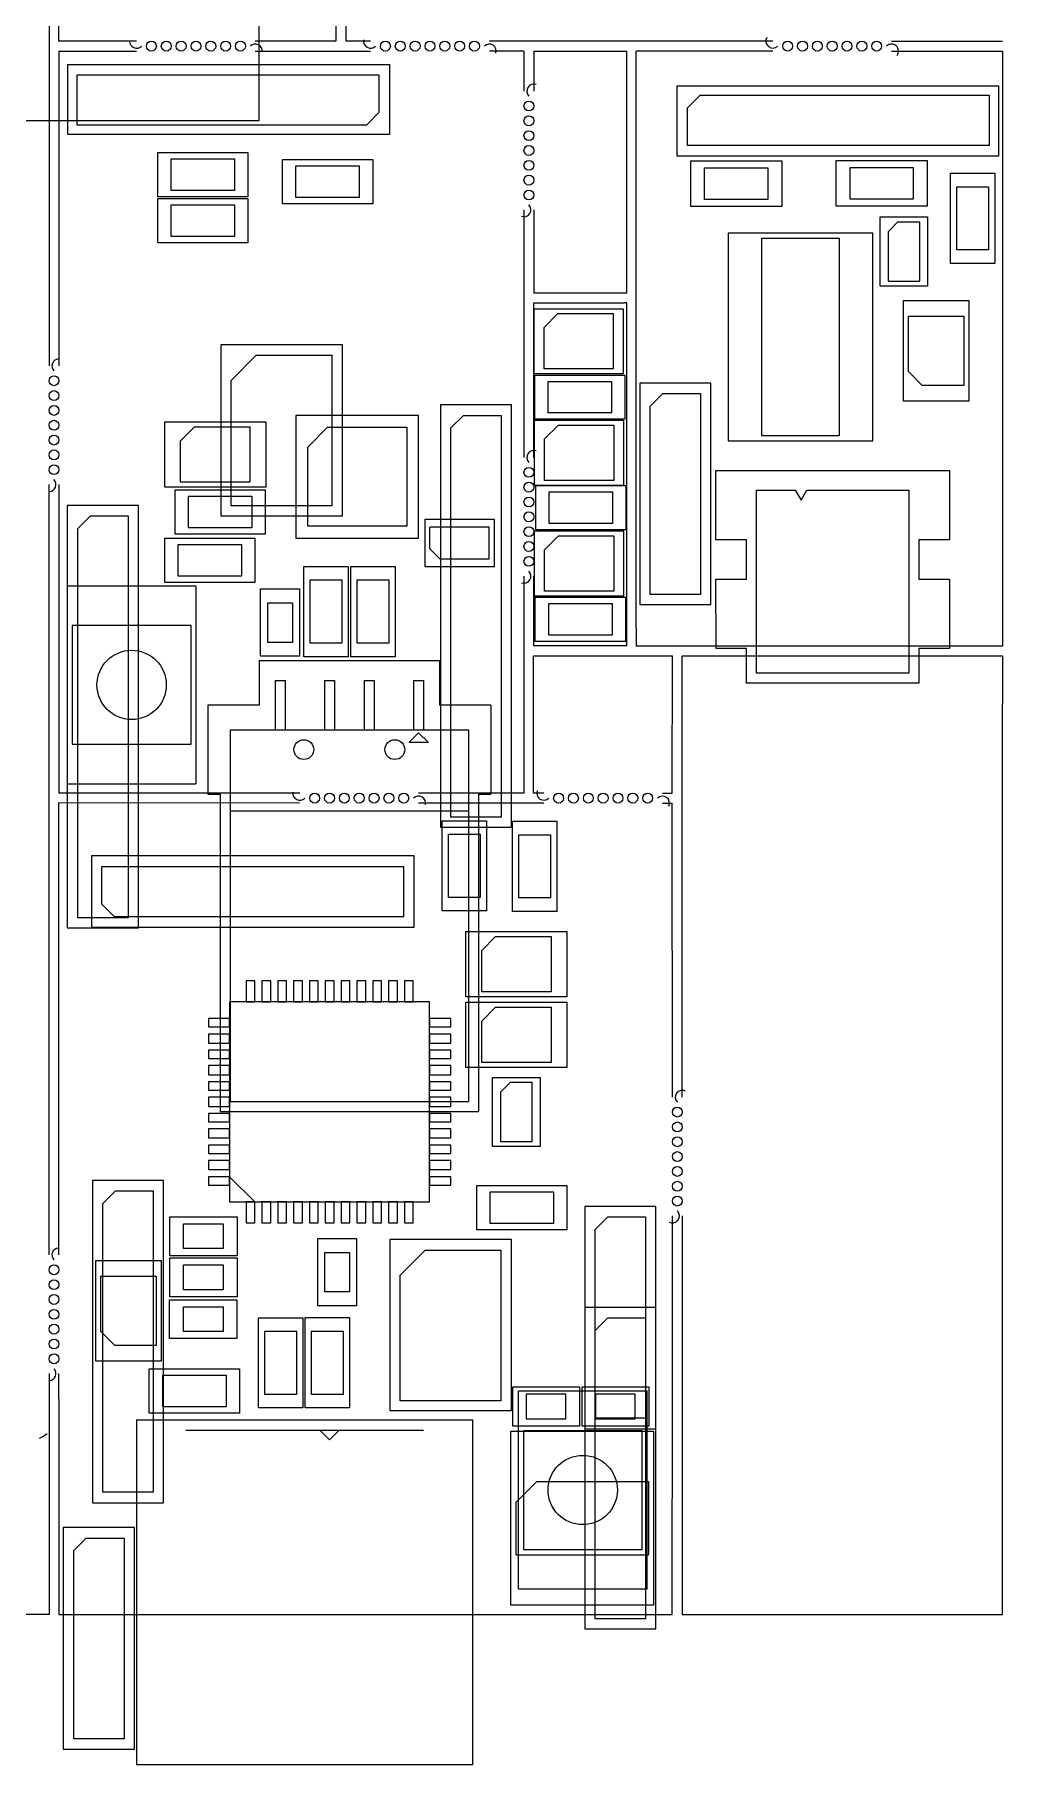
# Model space of a CAD drawing. Header units: metres. Extents: x -52 to 352, y -194 to -36.
# Drawn here: x 130.6 to 179.5, y -178.8 to -91.4 of the extents above; entities that cross this region are included whole.
import ezdxf

# ---------------------------------------------------------------- set-up
doc = ezdxf.new("R2010")
doc.units = ezdxf.units.M

msp = doc.modelspace()

# ---------------------------------------------------------------- linework, layer by layer
msp.add_line((140.49, -130.62375), (152.54, -130.62375))
at = {"layer": 'BCrtYd', "color": 8}
for p, q in [((158.1595, -159.76), (154.7595, -159.76)), ((154.7595, -159.76), (154.7595, -161.72)), ((158.1595, -161.72), (158.1595, -159.76)), ((158.2595, -159.76), (158.2595, -161.72)), ((161.6595, -159.76), (158.2595, -159.76)), ((161.6595, -161.72), (161.6595, -159.76)), ((154.7595, -161.72), (158.1595, -161.72)), ((158.2595, -161.72), (161.6595, -161.72)), ((154.6845, -170.79), (154.6845, -161.99)), ((154.6845, -161.99), (161.8845, -161.99)), ((161.8845, -161.99), (161.8845, -170.79)), ((161.8845, -170.79), (154.6845, -170.79))]:
    msp.add_line(p, q, dxfattribs=at)
at = {"layer": 'BFab', "color": 6}
for p, q in [((155.4595, -160.115), (155.4595, -161.365)), ((157.4595, -160.115), (155.4595, -160.115)), ((157.4595, -161.365), (157.4595, -160.115)), ((158.9595, -160.115), (158.9595, -161.365)), ((160.9595, -160.115), (158.9595, -160.115)), ((160.9595, -161.365), (160.9595, -160.115)), ((155.4595, -161.365), (157.4595, -161.365)), ((158.9595, -161.365), (160.9595, -161.365)), ((155.9845, -164.54), (154.9345, -165.59)), ((155.9845, -164.54), (161.6345, -164.54)), ((161.6345, -164.54), (161.6345, -168.24)), ((154.9345, -165.59), (154.9345, -168.24)), ((154.9345, -168.24), (161.6345, -168.24))]:
    msp.add_line(p, q, dxfattribs=at)
at = {"layer": 'Eco2', "color": 4}
for p, q in [((141.301, -139.215), (141.301, -140.2818)), ((141.7328, -139.215), (141.301, -139.215)), ((141.7328, -140.2818), (141.7328, -139.215)), ((142.5456, -139.215), (142.0884, -139.215)), ((142.0884, -139.215), (142.0884, -140.2818)), ((142.5456, -140.2818), (142.5456, -139.215)), ((142.9012, -139.215), (142.9012, -140.2818)), ((143.333, -139.215), (142.9012, -139.215)), ((143.333, -140.2818), (143.333, -139.215)), ((144.1458, -139.215), (143.6886, -139.215)), ((143.6886, -139.215), (143.6886, -140.2818)), ((144.1458, -140.2818), (144.1458, -139.215)), ((144.5014, -139.215), (144.5014, -140.2818)), ((144.9332, -139.215), (144.5014, -139.215)), ((144.9332, -140.2818), (144.9332, -139.215)), ((145.746, -139.215), (145.2888, -139.215)), ((145.2888, -139.215), (145.2888, -140.2818)), ((145.746, -140.2818), (145.746, -139.215)), ((146.1016, -139.215), (146.1016, -140.2818)), ((146.5334, -139.215), (146.1016, -139.215)), ((146.5334, -140.2818), (146.5334, -139.215)), ((146.889, -139.215), (146.889, -140.2818)), ((147.3462, -139.215), (146.889, -139.215)), ((147.3462, -140.2818), (147.3462, -139.215)), ((147.7018, -139.215), (147.7018, -140.2818)), ((148.1336, -139.215), (147.7018, -139.215)), ((148.1336, -140.2818), (148.1336, -139.215)), ((148.9464, -139.215), (148.4892, -139.215)), ((148.4892, -139.215), (148.4892, -140.2818)), ((148.9464, -140.2818), (148.9464, -139.215)), ((149.7338, -139.215), (149.302, -139.215)), ((149.302, -139.215), (149.302, -140.2818)), ((149.7338, -140.2818), (149.7338, -139.215)), ((150.572, -140.2818), (140.4628, -140.2818)), ((140.4628, -140.2818), (140.4628, -150.391)), ((141.301, -140.2818), (141.7328, -140.2818)), ((142.0884, -140.2818), (142.5456, -140.2818)), ((142.9012, -140.2818), (143.333, -140.2818)), ((143.6886, -140.2818), (144.1458, -140.2818)), ((144.5014, -140.2818), (144.9332, -140.2818)), ((145.2888, -140.2818), (145.746, -140.2818)), ((146.1016, -140.2818), (146.5334, -140.2818)), ((146.889, -140.2818), (147.3462, -140.2818)), ((147.7018, -140.2818), (148.1336, -140.2818)), ((148.4892, -140.2818), (148.9464, -140.2818)), ((149.302, -140.2818), (149.7338, -140.2818)), ((150.572, -150.391), (150.572, -140.2818)), ((140.4628, -141.12), (139.396, -141.12)), ((139.396, -141.12), (139.396, -141.5518)), ((139.396, -141.5518), (140.4628, -141.5518)), ((140.4628, -141.5518), (140.4628, -141.12)), ((150.572, -141.12), (150.572, -141.5518)), ((151.6388, -141.12), (150.572, -141.12)), ((150.572, -141.5518), (151.6388, -141.5518)), ((151.6388, -141.5518), (151.6388, -141.12)), ((140.4628, -141.9074), (139.396, -141.9074)), ((139.396, -141.9074), (139.396, -142.3646)), ((139.396, -142.3646), (140.4628, -142.3646)), ((140.4628, -142.3646), (140.4628, -141.9074)), ((151.6388, -141.9074), (150.572, -141.9074)), ((150.572, -141.9074), (150.572, -142.3646)), ((150.572, -142.3646), (151.6388, -142.3646)), ((151.6388, -142.3646), (151.6388, -141.9074)), ((139.396, -142.7202), (139.396, -143.152)), ((140.4628, -142.7202), (139.396, -142.7202)), ((139.396, -143.152), (140.4628, -143.152)), ((140.4628, -143.152), (140.4628, -142.7202)), ((150.572, -142.7202), (150.572, -143.152)), ((151.6388, -142.7202), (150.572, -142.7202)), ((150.572, -143.152), (151.6388, -143.152)), ((151.6388, -143.152), (151.6388, -142.7202)), ((140.4628, -143.5076), (139.396, -143.5076)), ((139.396, -143.5076), (139.396, -143.9648)), ((139.396, -143.9648), (140.4628, -143.9648)), ((140.4628, -144.3204), (139.396, -144.3204)), ((139.396, -144.3204), (139.396, -144.7522)), ((140.4628, -143.9648), (140.4628, -143.5076)), ((140.4628, -144.7522), (140.4628, -144.3204)), ((150.572, -143.5076), (150.572, -143.9648)), ((151.6388, -143.5076), (150.572, -143.5076)), ((150.572, -143.9648), (151.6388, -143.9648)), ((150.572, -144.3204), (150.572, -144.7522)), ((151.6388, -144.3204), (150.572, -144.3204)), ((151.6388, -143.9648), (151.6388, -143.5076)), ((151.6388, -144.7522), (151.6388, -144.3204)), ((139.396, -144.7522), (140.4628, -144.7522)), ((140.4628, -145.1078), (139.396, -145.1078)), ((139.396, -145.1078), (139.396, -145.565)), ((140.4628, -145.565), (140.4628, -145.1078)), ((150.572, -144.7522), (151.6388, -144.7522)), ((150.572, -145.1078), (150.572, -145.565)), ((151.6388, -145.1078), (150.572, -145.1078)), ((151.6388, -145.565), (151.6388, -145.1078)), ((139.396, -145.565), (140.4628, -145.565)), ((139.396, -145.9206), (139.396, -146.3524)), ((140.4628, -145.9206), (139.396, -145.9206)), ((140.4628, -146.3524), (140.4628, -145.9206)), ((150.572, -145.565), (151.6388, -145.565)), ((150.572, -145.9206), (150.572, -146.3524)), ((151.6388, -145.9206), (150.572, -145.9206)), ((151.6388, -146.3524), (151.6388, -145.9206)), ((139.396, -146.3524), (140.4628, -146.3524)), ((139.396, -146.708), (139.396, -147.1652)), ((140.4628, -146.708), (139.396, -146.708)), ((140.4628, -147.1652), (140.4628, -146.708)), ((150.572, -146.3524), (151.6388, -146.3524)), ((151.6388, -146.708), (150.572, -146.708)), ((150.572, -146.708), (150.572, -147.1652)), ((151.6388, -147.1652), (151.6388, -146.708)), ((139.396, -147.1652), (140.4628, -147.1652)), ((139.396, -147.5208), (139.396, -147.9526)), ((140.4628, -147.5208), (139.396, -147.5208)), ((140.4628, -147.9526), (140.4628, -147.5208)), ((150.572, -147.1652), (151.6388, -147.1652)), ((151.6388, -147.5208), (150.572, -147.5208)), ((150.572, -147.5208), (150.572, -147.9526)), ((151.6388, -147.9526), (151.6388, -147.5208)), ((139.396, -147.9526), (140.4628, -147.9526)), ((140.4628, -148.3082), (139.396, -148.3082)), ((139.396, -148.3082), (139.396, -148.7654)), ((140.4628, -148.7654), (140.4628, -148.3082)), ((150.572, -147.9526), (151.6388, -147.9526)), ((151.6388, -148.3082), (150.572, -148.3082)), ((150.572, -148.3082), (150.572, -148.7654)), ((151.6388, -148.7654), (151.6388, -148.3082)), ((139.396, -148.7654), (140.4628, -148.7654)), ((140.4628, -149.121), (139.396, -149.121)), ((139.396, -149.121), (139.396, -149.5528)), ((139.396, -149.5528), (140.4628, -149.5528)), ((141.7328, -150.391), (140.4628, -149.121)), ((140.4628, -149.5528), (140.4628, -149.121)), ((150.572, -148.7654), (151.6388, -148.7654)), ((150.572, -149.121), (150.572, -149.5528)), ((151.6388, -149.121), (150.572, -149.121)), ((150.572, -149.5528), (151.6388, -149.5528)), ((151.6388, -149.5528), (151.6388, -149.121)), ((140.4628, -150.391), (150.572, -150.391)), ((141.301, -150.391), (141.301, -151.4578)), ((141.7328, -150.391), (141.301, -150.391)), ((141.7328, -151.4578), (141.7328, -150.391)), ((142.5456, -150.391), (142.0884, -150.391)), ((142.0884, -150.391), (142.0884, -151.4578)), ((142.5456, -151.4578), (142.5456, -150.391)), ((143.333, -150.391), (142.9012, -150.391)), ((142.9012, -150.391), (142.9012, -151.4578)), ((143.333, -151.4578), (143.333, -150.391)), ((144.1458, -150.391), (143.6886, -150.391)), ((143.6886, -150.391), (143.6886, -151.4578)), ((144.1458, -151.4578), (144.1458, -150.391)), ((144.9332, -150.391), (144.5014, -150.391)), ((144.5014, -150.391), (144.5014, -151.4578)), ((144.9332, -151.4578), (144.9332, -150.391)), ((145.2888, -150.391), (145.2888, -151.4578)), ((145.746, -150.391), (145.2888, -150.391)), ((145.746, -151.4578), (145.746, -150.391)), ((146.1016, -150.391), (146.1016, -151.4578)), ((146.5334, -150.391), (146.1016, -150.391)), ((146.5334, -151.4578), (146.5334, -150.391)), ((146.889, -150.391), (146.889, -151.4578)), ((147.3462, -150.391), (146.889, -150.391)), ((147.3462, -151.4578), (147.3462, -150.391)), ((148.1336, -150.391), (147.7018, -150.391)), ((147.7018, -150.391), (147.7018, -151.4578)), ((148.1336, -151.4578), (148.1336, -150.391)), ((148.4892, -150.391), (148.4892, -151.4578)), ((148.9464, -150.391), (148.4892, -150.391)), ((148.9464, -151.4578), (148.9464, -150.391)), ((149.7338, -150.391), (149.302, -150.391)), ((149.302, -150.391), (149.302, -151.4578)), ((149.7338, -151.4578), (149.7338, -150.391)), ((141.301, -151.4578), (141.7328, -151.4578)), ((142.0884, -151.4578), (142.5456, -151.4578)), ((142.9012, -151.4578), (143.333, -151.4578)), ((143.6886, -151.4578), (144.1458, -151.4578)), ((144.5014, -151.4578), (144.9332, -151.4578)), ((145.2888, -151.4578), (145.746, -151.4578)), ((146.1016, -151.4578), (146.5334, -151.4578)), ((146.889, -151.4578), (147.3462, -151.4578)), ((147.7018, -151.4578), (148.1336, -151.4578)), ((148.4892, -151.4578), (148.9464, -151.4578)), ((149.302, -151.4578), (149.7338, -151.4578))]:
    msp.add_line(p, q, dxfattribs=at)
at = {"layer": 'Edge', "color": 2}
for p, q in [((146.34, -83.08), (146.34, -91.705)), ((131.34, -89.755), (131.34, -108.12375)), ((131.84, -91.705), (131.84, -89.78)), ((145.84, -89.755), (145.84, -91.705)), ((135.76505, -91.705), (131.84, -91.705)), ((145.84, -91.705), (141.76505, -91.705)), ((147.59005, -91.705), (146.34, -91.705)), ((167.915, -91.705), (153.59005, -91.705)), ((173.915, -91.705), (179.515, -91.705)), ((131.84, -92.205), (131.84, -108.12375)), ((131.84, -92.205), (135.76505, -92.205)), ((141.76505, -92.205), (147.59005, -92.205)), ((155.34, -92.205), (153.59005, -92.205)), ((155.34, -92.205), (155.34, -94.23)), ((155.84, -92.205), (155.84, -94.23)), ((155.84, -92.205), (160.54, -92.205)), ((160.54, -104.43), (160.54, -92.205)), ((167.915, -92.205), (161.015, -92.21375)), ((161.015, -121.38875), (161.015, -92.21375)), ((173.915, -92.205), (179.515, -92.205)), ((179.515, -92.205), (179.515, -121.38875)), ((155.34, -100.23), (155.34, -112.755)), ((155.84, -100.23), (155.84, -104.43)), ((155.84, -104.43), (160.54, -104.43)), ((155.84, -112.755), (155.84, -104.93)), ((155.84, -104.93), (160.415, -104.93)), ((160.54, -104.93), (160.415, -104.93)), ((160.54, -122.28), (160.54, -104.93)), ((131.3395, -153.081), (131.34, -114.12375)), ((131.84, -114.12375), (131.84, -129.73)), ((155.34, -118.755), (155.34, -129.73)), ((155.84, -122.28), (155.84, -118.755)), ((161.015, -121.38875), (161.015, -122.28875)), ((179.515, -121.38875), (179.515, -122.28875)), ((158.065, -122.28), (155.84, -122.28)), ((160.54, -122.28), (158.065, -122.28)), ((179.515, -122.28875), (161.015, -122.28875)), ((155.815, -129.73), (155.815, -122.78)), ((155.815, -122.78), (162.84, -122.78)), ((162.8345, -129.73), (162.84, -122.78)), ((163.34, -122.78), (179.515, -122.78)), ((163.34, -145.10495), (163.34, -122.78)), ((179.515, -122.78), (179.515, -125.205)), ((179.515, -171.255), (179.515, -125.205)), ((144.015, -130.23), (131.8345, -130.221)), ((131.8395, -153.081), (131.8345, -130.221)), ((144.015, -129.73), (131.84, -129.73)), ((155.34, -129.73), (150.015, -129.73)), ((156.3401, -130.23), (150.015, -130.23)), ((156.3401, -129.73), (155.815, -129.73)), ((162.3401, -129.73), (162.8345, -129.73)), ((162.3401, -130.23), (162.8345, -130.23)), ((162.84, -145.10495), (162.8345, -130.23)), ((162.84, -159.539), (162.84, -151.10495)), ((163.34, -151.10495), (163.34, -159.539)), ((131.3395, -159.081), (131.34, -171.255)), ((131.8345, -160.371), (131.8395, -159.081)), ((162.8345, -171.255), (162.84, -159.539)), ((163.34, -159.539), (163.34, -171.255)), ((131.8345, -160.371), (131.8345, -166.371)), ((131.8345, -166.371), (131.8345, -171.255)), ((131.34, -171.255), (95.84, -171.255)), ((131.8345, -171.255), (162.8345, -171.255)), ((163.34, -171.255), (179.515, -171.255))]:
    msp.add_line(p, q, dxfattribs=at)
for centre in [(136.51505, -91.955), (137.26505, -91.955), (138.01505, -91.955), (138.76505, -91.955), (139.51505, -91.955), (140.26505, -91.955), (141.01505, -91.955), (148.34005, -91.955), (149.09005, -91.955), (149.84005, -91.955), (150.59005, -91.955), (151.34005, -91.955), (152.09005, -91.955), (152.84005, -91.955), (168.665, -91.955), (169.415, -91.955), (170.165, -91.955), (170.915, -91.955), (171.665, -91.955), (172.415, -91.955), (173.165, -91.955), (155.59, -94.98), (155.59, -95.73), (155.59, -96.48), (155.59, -97.23), (155.59, -97.98), (155.59, -98.73), (155.59, -99.48), (131.59, -108.87375), (131.59, -109.62375), (131.59, -110.37375), (131.59, -111.12375), (131.59, -111.87375), (131.59, -112.62375), (131.59, -113.37375), (155.59, -113.505), (155.59, -114.255), (155.59, -115.005), (155.59, -115.755), (155.59, -116.505), (155.59, -117.255), (155.59, -118.005), (144.765, -129.98), (145.515, -129.98), (146.265, -129.98), (147.015, -129.98), (147.765, -129.98), (148.515, -129.98), (149.265, -129.98), (157.0901, -129.98), (157.8401, -129.98), (158.5901, -129.98), (159.3401, -129.98), (160.0901, -129.98), (160.8401, -129.98), (161.5901, -129.98), (163.09, -145.85495), (163.09, -146.60495), (163.09, -147.35495), (163.09, -148.10495), (163.09, -148.85495), (163.09, -149.60495), (163.09, -150.35495), (131.5895, -153.831), (131.5895, -154.581), (131.5895, -155.331), (131.5895, -156.081), (131.5895, -156.831), (131.5895, -157.581), (131.5895, -158.331)]:
    msp.add_circle(centre, 0.25, dxfattribs=at)
for centre, radius, start, end in [((135.76505, -91.705), 0.353518, -180.77078, -45.00573), ((147.59005, -91.705), 0.353518, -192.59578, -45.00573), ((167.915, -91.705), 0.353412, -212.926464, -45.011464), ((141.76505, -92.205), 0.353589, -6.759321, 135.005729), ((153.59005, -92.205), 0.353589, -18.584321, 135.005729), ((173.915, -92.205), 0.353483, -38.915, 135), ((155.84, -94.23), 0.353589, -290.334271, -134.994271), ((155.34, -100.23), 0.353518, -110.84573, 44.99427), ((131.84, -108.12375), 0.353589, -266.334271, -134.994271), ((155.84, -112.755), 0.353589, -290.334271, -134.994271), ((131.34, -114.12375), 0.353518, -86.84573, 44.99427), ((155.34, -118.755), 0.353518, -110.84573, 44.99427), ((144.015, -129.73), 0.353483, -189.026461, -45.011461), ((150.015, -130.23), 0.353553, -15.015, 135), ((156.3401, -129.73), 0.353483, -201.351561, -45.011461), ((162.3401, -130.23), 0.353553, -27.3401, 135), ((163.34, -145.10495), 0.353589, -297.834271, -134.994271), ((162.84, -151.10495), 0.353518, -118.34573, 44.99427), ((131.8395, -153.081), 0.353589, -266.333771, -134.994271), ((131.3395, -159.081), 0.353518, -86.84523, 44.99427)]:
    msp.add_arc(centre, radius, start, end, dxfattribs=at)
at = {"layer": 'FCrtYd', "color": 7}
for p, q in [((141.960872, -95.7175), (141.960872, -83.3675)), ((132.29, -96.43), (132.29, -92.88)), ((132.29, -92.88), (148.54, -92.88)), ((148.54, -92.88), (148.54, -96.43)), ((163.075, -97.51125), (163.075, -93.96125)), ((163.075, -93.96125), (179.325, -93.96125)), ((179.325, -93.96125), (179.325, -97.51125)), ((120.610872, -95.7175), (141.960872, -95.7175)), ((148.54, -96.43), (132.29, -96.43)), ((136.835, -97.335), (141.395, -97.335)), ((136.835, -99.575), (136.835, -97.335)), ((141.395, -97.335), (141.395, -99.575)), ((143.135, -99.925), (143.135, -97.685)), ((143.135, -97.685), (147.695, -97.685)), ((147.695, -97.685), (147.695, -99.925)), ((179.325, -97.51125), (163.075, -97.51125)), ((163.765, -100.06125), (163.765, -97.76125)), ((163.765, -97.76125), (168.365, -97.76125)), ((168.365, -97.76125), (168.365, -100.06125)), ((171.115, -97.73875), (175.715, -97.73875)), ((171.115, -100.03875), (171.115, -97.73875)), ((175.715, -97.73875), (175.715, -100.03875)), ((176.895, -98.38125), (179.135, -98.38125)), ((176.895, -102.94125), (176.895, -98.38125)), ((179.135, -98.38125), (179.135, -102.94125)), ((141.395, -99.575), (136.835, -99.575)), ((136.835, -101.9), (136.835, -99.66)), ((136.835, -99.66), (141.395, -99.66)), ((141.395, -99.66), (141.395, -101.9)), ((147.695, -99.925), (143.135, -99.925)), ((168.365, -100.06125), (163.765, -100.06125)), ((175.715, -100.03875), (171.115, -100.03875)), ((173.3375, -104.08875), (173.3375, -100.58875)), ((173.3375, -100.58875), (175.7375, -100.58875)), ((175.7375, -100.58875), (175.7375, -104.08875)), ((165.6575, -101.41375), (165.6575, -111.91375)), ((172.9675, -101.41375), (165.6575, -101.41375)), ((172.9675, -111.91375), (172.9675, -101.41375)), ((141.395, -101.9), (136.835, -101.9)), ((179.135, -102.94125), (176.895, -102.94125)), ((175.7375, -104.08875), (173.3375, -104.08875)), ((174.515, -109.91125), (174.515, -104.81125)), ((174.515, -104.81125), (177.815, -104.81125)), ((177.815, -104.81125), (177.815, -109.91125)), ((155.8525, -108.53), (155.8525, -105.23)), ((155.8525, -105.23), (160.3525, -105.23)), ((160.3525, -105.23), (160.3525, -108.53)), ((146.165, -107.055), (140.015, -107.055)), ((140.015, -107.055), (140.015, -115.705)), ((146.165, -115.705), (146.165, -107.055)), ((160.3525, -108.53), (155.8525, -108.53)), ((155.885, -108.585), (160.445, -108.585)), ((155.885, -110.825), (155.885, -108.585)), ((160.445, -108.585), (160.445, -110.825)), ((161.19, -108.98875), (161.19, -120.18875)), ((164.79, -108.98875), (161.19, -108.98875)), ((164.79, -120.18875), (164.79, -108.98875)), ((154.715, -110.095), (151.115, -110.095)), ((151.115, -110.095), (151.115, -131.445)), ((154.715, -131.445), (154.715, -110.095)), ((177.815, -109.91125), (174.515, -109.91125)), ((137.19, -114.255), (137.19, -110.955)), ((137.19, -110.955), (142.29, -110.955)), ((142.29, -110.955), (142.29, -114.255)), ((150.015, -110.63), (143.815, -110.63)), ((143.815, -110.63), (143.815, -116.83)), ((150.015, -116.83), (150.015, -110.63)), ((155.8775, -114.1675), (155.8775, -110.8675)), ((155.8775, -110.8675), (160.3775, -110.8675)), ((160.445, -110.825), (155.885, -110.825)), ((160.3775, -110.8675), (160.3775, -114.1675)), ((165.6575, -111.91375), (172.9675, -111.91375)), ((165.04, -113.41125), (176.84, -113.41125)), ((165.04, -116.91125), (165.04, -113.41125)), ((176.84, -113.41125), (176.84, -116.91125)), ((142.29, -114.255), (137.19, -114.255)), ((137.71, -116.625), (137.71, -114.385)), ((137.71, -114.385), (142.27, -114.385)), ((142.27, -114.385), (142.27, -116.625)), ((160.3775, -114.1675), (155.8775, -114.1675)), ((155.935, -114.1725), (160.495, -114.1725)), ((155.935, -116.4125), (155.935, -114.1725)), ((160.495, -114.1725), (160.495, -116.4125)), ((132.265, -115.18), (132.265, -136.53)), ((135.865, -115.18), (132.265, -115.18)), ((135.865, -136.53), (135.865, -115.18)), ((140.015, -115.705), (146.165, -115.705)), ((150.34, -115.88), (153.84, -115.88)), ((150.34, -118.28), (150.34, -115.88)), ((153.84, -115.88), (153.84, -118.28)), ((137.185, -116.835), (141.745, -116.835)), ((137.185, -119.075), (137.185, -116.835)), ((142.27, -116.625), (137.71, -116.625)), ((141.745, -116.835), (141.745, -119.075)), ((143.815, -116.83), (150.015, -116.83)), ((155.8775, -119.7675), (155.8775, -116.4675)), ((155.8775, -116.4675), (160.3775, -116.4675)), ((160.495, -116.4125), (155.935, -116.4125)), ((160.3775, -116.4675), (160.3775, -119.7675)), ((166.59, -116.91125), (165.04, -116.91125)), ((166.59, -118.91125), (166.59, -116.91125)), ((175.29, -116.91125), (175.29, -118.91125)), ((176.84, -116.91125), (175.29, -116.91125)), ((144.22, -122.82875), (144.22, -118.26875)), ((144.22, -118.26875), (146.46, -118.26875)), ((146.46, -118.26875), (146.46, -122.82875)), ((146.595, -122.82875), (146.595, -118.26875)), ((146.595, -118.26875), (148.835, -118.26875)), ((148.835, -118.26875), (148.835, -122.82875)), ((153.84, -118.28), (150.34, -118.28)), ((165.04, -118.91125), (166.59, -118.91125)), ((165.05, -122.41125), (165.04, -118.91125)), ((175.29, -118.91125), (176.84, -118.91125)), ((176.84, -118.91125), (176.84, -122.41125)), ((132.265, -119.255), (132.265, -129.255)), ((138.765, -119.255), (132.265, -119.255)), ((141.745, -119.075), (137.185, -119.075)), ((138.765, -119.255), (138.765, -129.255)), ((142.035, -122.805), (142.035, -119.405)), ((142.035, -119.405), (143.995, -119.405)), ((143.995, -119.405), (143.995, -122.805)), ((160.3775, -119.7675), (155.8775, -119.7675)), ((155.91, -119.8225), (160.47, -119.8225)), ((155.91, -122.0625), (155.91, -119.8225)), ((160.47, -119.8225), (160.47, -122.0625)), ((161.19, -120.18875), (164.79, -120.18875)), ((160.47, -122.0625), (155.91, -122.0625)), ((166.59, -122.41125), (165.05, -122.41125)), ((166.59, -124.16125), (166.59, -122.41125)), ((176.84, -122.41125), (175.29, -122.41125)), ((175.29, -122.41125), (175.29, -124.16125)), ((141.965, -123.02375), (141.965, -125.27375)), ((141.965, -123.02375), (151.065, -123.02375)), ((143.995, -122.805), (142.035, -122.805)), ((146.46, -122.82875), (144.22, -122.82875)), ((148.835, -122.82875), (146.595, -122.82875)), ((151.065, -123.02375), (151.065, -125.27375)), ((175.29, -124.16125), (166.59, -124.16125)), ((139.365, -125.27375), (139.365, -129.77375)), ((141.965, -125.27375), (139.365, -125.27375)), ((153.665, -125.27375), (151.065, -125.27375)), ((153.665, -125.27375), (153.665, -129.77375)), ((132.265, -129.255), (138.765, -129.255)), ((139.365, -129.77375), (139.995, -129.77375)), ((139.995, -129.77375), (139.995, -145.82375)), ((153.035, -129.77375), (153.035, -145.82375)), ((153.035, -129.77375), (153.665, -129.77375)), ((151.2145, -131.1225), (153.4545, -131.1225)), ((151.2145, -135.6825), (151.2145, -131.1225)), ((153.4545, -131.1225), (153.4545, -135.6825)), ((154.7645, -135.7075), (154.7645, -131.1475)), ((154.7645, -131.1475), (157.0045, -131.1475)), ((157.0045, -131.1475), (157.0045, -135.7075)), ((151.115, -131.445), (154.715, -131.445)), ((149.7845, -132.905), (133.4845, -132.905)), ((133.4845, -132.905), (133.4845, -136.505)), ((149.7845, -136.505), (149.7845, -132.905)), ((153.4545, -135.6825), (151.2145, -135.6825)), ((157.0045, -135.7075), (154.7645, -135.7075)), ((132.265, -136.53), (135.865, -136.53)), ((133.4845, -136.505), (149.7845, -136.505)), ((152.4095, -140.03), (152.4095, -136.73)), ((152.4095, -136.73), (157.5095, -136.73)), ((157.5095, -136.73), (157.5095, -140.03)), ((157.5095, -140.03), (152.4095, -140.03)), ((152.4095, -140.305), (157.5095, -140.305)), ((152.4095, -143.605), (152.4095, -140.305)), ((157.5095, -140.305), (157.5095, -143.605)), ((157.5095, -143.605), (152.4095, -143.605)), ((153.755, -147.599), (153.755, -144.099)), ((153.755, -144.099), (156.155, -144.099)), ((156.155, -144.099), (156.155, -147.599)), ((139.995, -145.82375), (153.035, -145.82375)), ((156.155, -147.599), (153.755, -147.599)), ((137.13, -149.3114), (133.53, -149.3114)), ((133.53, -149.3114), (133.53, -165.6114)), ((137.13, -165.6114), (137.13, -149.3114)), ((152.9545, -149.57), (157.5145, -149.57)), ((152.9545, -151.81), (152.9545, -149.57)), ((157.5145, -149.57), (157.5145, -151.81)), ((137.4424, -153.1164), (137.4424, -151.1564)), ((137.4424, -151.1564), (140.8424, -151.1564)), ((140.8424, -151.1564), (140.8424, -153.1164)), ((162.0095, -150.63), (158.4095, -150.63)), ((158.4095, -150.63), (158.4095, -171.98)), ((162.0095, -171.98), (162.0095, -150.63)), ((157.5145, -151.81), (152.9545, -151.81)), ((144.925, -152.249), (146.885, -152.249)), ((144.925, -155.649), (144.925, -152.249)), ((146.885, -152.249), (146.885, -155.649)), ((148.555, -152.299), (148.555, -160.949)), ((154.705, -152.299), (148.555, -152.299)), ((154.705, -160.949), (154.705, -152.299)), ((133.7095, -158.455), (133.7095, -153.355)), ((133.7095, -153.355), (137.0095, -153.355)), ((137.0095, -153.355), (137.0095, -158.455)), ((140.8424, -153.1164), (137.4424, -153.1164)), ((137.4424, -153.2314), (140.8424, -153.2314)), ((137.4424, -155.1914), (137.4424, -153.2314)), ((140.8424, -153.2314), (140.8424, -155.1914)), ((137.4345, -155.35), (140.8345, -155.35)), ((137.4345, -157.31), (137.4345, -155.35)), ((140.8424, -155.1914), (137.4424, -155.1914)), ((140.8345, -155.35), (140.8345, -157.31)), ((146.885, -155.649), (144.925, -155.649)), ((141.9205, -160.818), (141.9205, -156.258)), ((141.9205, -156.258), (144.1605, -156.258)), ((144.1605, -156.258), (144.1605, -160.818)), ((144.2895, -160.81), (144.2895, -156.25)), ((144.2895, -156.25), (146.5295, -156.25)), ((146.5295, -156.25), (146.5295, -160.81)), ((162.0095, -155.73), (158.4095, -155.73)), ((158.4095, -155.73), (158.4095, -161.88)), ((162.0095, -161.88), (162.0095, -155.73)), ((140.8345, -157.31), (137.4345, -157.31)), ((137.0095, -158.455), (133.7095, -158.455)), ((136.4045, -158.835), (140.9645, -158.835)), ((136.4045, -161.075), (136.4045, -158.835)), ((140.9645, -158.835), (140.9645, -161.075)), ((155.0595, -169.965), (155.0595, -159.965)), ((161.5595, -159.965), (155.0595, -159.965)), ((161.5595, -169.965), (161.5595, -159.965)), ((144.1605, -160.818), (141.9205, -160.818)), ((146.5295, -160.81), (144.2895, -160.81)), ((152.7595, -161.44), (135.7595, -161.44)), ((135.7595, -161.44), (135.7595, -178.84)), ((140.9645, -161.075), (136.4045, -161.075)), ((148.555, -160.949), (154.705, -160.949)), ((152.7595, -178.84), (152.7595, -161.44)), ((158.4095, -161.88), (162.0095, -161.88)), ((133.53, -165.6114), (137.13, -165.6114)), ((135.6595, -166.865), (132.0595, -166.865)), ((132.0595, -166.865), (132.0595, -178.065)), ((135.6595, -178.065), (135.6595, -166.865)), ((155.0595, -169.965), (161.5595, -169.965)), ((158.4095, -171.98), (162.0095, -171.98)), ((132.0595, -178.065), (135.6595, -178.065)), ((135.7595, -178.84), (152.7595, -178.84))]:
    msp.add_line(p, q, dxfattribs=at)
msp.add_arc((129.715, -160.155), 2.477483, -62.464328, -51.914328, dxfattribs=at)
at = {"layer": 'FFab', "color": 5}
for p, q in [((132.77, -93.41), (148.01, -93.41)), ((132.77, -95.95), (132.77, -93.41)), ((148.01, -93.41), (148.01, -95.315)), ((163.605, -95.07625), (164.24, -94.44125)), ((164.24, -94.44125), (178.845, -94.44125)), ((178.845, -94.44125), (178.845, -96.98125)), ((148.01, -95.315), (147.375, -95.95)), ((163.605, -96.98125), (163.605, -95.07625)), ((147.375, -95.95), (132.77, -95.95)), ((178.845, -96.98125), (163.605, -96.98125)), ((137.515, -97.655), (140.715, -97.655)), ((137.515, -99.255), (137.515, -97.655)), ((140.715, -97.655), (140.715, -99.255)), ((143.815, -99.605), (143.815, -98.005)), ((143.815, -98.005), (147.015, -98.005)), ((147.015, -98.005), (147.015, -99.605)), ((164.465, -98.11125), (167.665, -98.11125)), ((164.465, -99.71125), (164.465, -98.11125)), ((167.665, -98.11125), (167.665, -99.71125)), ((171.815, -98.08875), (175.015, -98.08875)), ((171.815, -99.68875), (171.815, -98.08875)), ((175.015, -98.08875), (175.015, -99.68875)), ((140.715, -99.255), (137.515, -99.255)), ((147.015, -99.605), (143.815, -99.605)), ((167.665, -99.71125), (164.465, -99.71125)), ((175.015, -99.68875), (171.815, -99.68875)), ((177.215, -99.06125), (178.815, -99.06125)), ((177.215, -102.26125), (177.215, -99.06125)), ((178.815, -99.06125), (178.815, -102.26125)), ((137.515, -101.58), (137.515, -99.98)), ((137.515, -99.98), (140.715, -99.98)), ((140.715, -99.98), (140.715, -101.58)), ((173.7375, -101.33875), (174.2375, -100.83875)), ((173.7375, -101.33875), (173.7375, -103.83875)), ((174.2375, -100.83875), (175.3375, -100.83875)), ((175.3375, -103.83875), (175.3375, -100.83875)), ((140.715, -101.58), (137.515, -101.58)), ((167.3625, -101.66375), (171.2625, -101.66375)), ((167.3625, -111.66375), (167.3625, -101.66375)), ((171.2625, -101.66375), (171.2625, -111.66375)), ((178.815, -102.26125), (177.215, -102.26125)), ((173.7375, -103.83875), (175.3375, -103.83875)), ((157.0525, -105.48), (156.3525, -106.18)), ((157.0525, -105.48), (159.8525, -105.48)), ((159.8525, -105.48), (159.8525, -108.28)), ((174.765, -108.41125), (174.765, -105.61125)), ((174.765, -105.61125), (177.565, -105.61125)), ((177.565, -105.61125), (177.565, -109.11125)), ((156.3525, -108.28), (156.3525, -106.18)), ((140.545, -108.855), (141.815, -107.585)), ((141.815, -107.585), (145.625, -107.585)), ((145.625, -107.585), (145.625, -115.205)), ((159.8525, -108.28), (156.3525, -108.28)), ((174.765, -108.41125), (175.465, -109.11125)), ((140.545, -115.205), (140.545, -108.855)), ((156.565, -110.505), (156.565, -108.905)), ((156.565, -108.905), (159.765, -108.905)), ((159.765, -108.905), (159.765, -110.505)), ((177.565, -109.11125), (175.465, -109.11125)), ((161.72, -110.15375), (162.355, -109.51875)), ((161.72, -119.67875), (161.72, -110.15375)), ((162.355, -109.51875), (164.26, -109.51875)), ((164.26, -109.51875), (164.26, -119.67875)), ((151.645, -111.26), (152.28, -110.625)), ((152.28, -110.625), (154.185, -110.625)), ((154.185, -110.625), (154.185, -130.945)), ((159.765, -110.505), (156.565, -110.505)), ((138.69, -111.205), (137.99, -111.905)), ((137.99, -114.005), (137.99, -111.905)), ((138.69, -111.205), (141.49, -111.205)), ((141.49, -111.205), (141.49, -114.005)), ((144.415, -112.23), (145.415, -111.23)), ((145.415, -111.23), (149.415, -111.23)), ((149.415, -111.23), (149.415, -116.23)), ((151.645, -130.945), (151.645, -111.26)), ((157.0775, -111.1175), (156.3775, -111.8175)), ((156.3775, -113.9175), (156.3775, -111.8175)), ((157.0775, -111.1175), (159.8775, -111.1175)), ((159.8775, -111.1175), (159.8775, -113.9175)), ((171.2625, -111.66375), (167.3625, -111.66375)), ((144.415, -116.23), (144.415, -112.23)), ((141.49, -114.005), (137.99, -114.005)), ((159.8775, -113.9175), (156.3775, -113.9175)), ((156.615, -114.4925), (159.815, -114.4925)), ((156.615, -116.0925), (156.615, -114.4925)), ((159.815, -114.4925), (159.815, -116.0925)), ((167.09, -114.41125), (169.04, -114.41125)), ((167.09, -123.66125), (167.09, -114.41125)), ((169.04, -114.41125), (169.34, -114.91125)), ((169.34, -114.91125), (169.64, -114.41125)), ((169.64, -114.41125), (174.79, -114.41125)), ((174.79, -114.41125), (174.79, -123.66125)), ((138.39, -116.305), (138.39, -114.705)), ((138.39, -114.705), (141.59, -114.705)), ((145.625, -115.205), (140.545, -115.205)), ((141.59, -114.705), (141.59, -116.305)), ((132.795, -116.345), (133.43, -115.71)), ((133.43, -115.71), (135.335, -115.71)), ((135.335, -115.71), (135.335, -136.03)), ((141.59, -116.305), (138.39, -116.305)), ((149.415, -116.23), (144.415, -116.23)), ((150.59, -117.38), (150.59, -116.28)), ((153.59, -116.28), (150.59, -116.28)), ((153.59, -117.88), (153.59, -116.28)), ((159.815, -116.0925), (156.615, -116.0925)), ((132.795, -136.03), (132.795, -116.345)), ((137.865, -117.155), (141.065, -117.155)), ((137.865, -118.755), (137.865, -117.155)), ((141.065, -117.155), (141.065, -118.755)), ((157.0775, -116.7175), (156.3775, -117.4175)), ((157.0775, -116.7175), (159.8775, -116.7175)), ((159.8775, -116.7175), (159.8775, -119.5175)), ((151.09, -117.88), (150.59, -117.38)), ((151.09, -117.88), (153.59, -117.88)), ((156.3775, -119.5175), (156.3775, -117.4175)), ((141.065, -118.755), (137.865, -118.755)), ((144.54, -118.94875), (146.14, -118.94875)), ((144.54, -122.14875), (144.54, -118.94875)), ((146.14, -118.94875), (146.14, -122.14875)), ((146.915, -118.94875), (148.515, -118.94875)), ((146.915, -122.14875), (146.915, -118.94875)), ((148.515, -118.94875), (148.515, -122.14875)), ((159.8775, -119.5175), (156.3775, -119.5175)), ((164.26, -119.67875), (161.72, -119.67875)), ((142.39, -120.105), (143.64, -120.105)), ((142.39, -122.105), (142.39, -120.105)), ((143.64, -120.105), (143.64, -122.105)), ((156.59, -121.7425), (156.59, -120.1425)), ((156.59, -120.1425), (159.79, -120.1425)), ((159.79, -120.1425), (159.79, -121.7425)), ((132.515, -121.255), (132.515, -127.255)), ((138.515, -121.255), (132.515, -121.255)), ((138.515, -127.255), (138.515, -121.255)), ((143.64, -122.105), (142.39, -122.105)), ((146.14, -122.14875), (144.54, -122.14875)), ((148.515, -122.14875), (146.915, -122.14875)), ((159.79, -121.7425), (156.59, -121.7425)), ((142.765, -124.02375), (143.265, -124.02375)), ((142.765, -124.02375), (142.765, -126.52375)), ((143.265, -124.02375), (143.265, -126.52375)), ((145.265, -124.02375), (145.765, -124.02375)), ((145.265, -124.02375), (145.265, -126.52375)), ((145.765, -124.02375), (145.765, -126.52375)), ((147.265, -124.02375), (147.765, -124.02375)), ((147.265, -124.02375), (147.265, -126.52375)), ((147.765, -124.02375), (147.765, -126.52375)), ((149.765, -124.02375), (149.765, -126.52375)), ((149.765, -124.02375), (150.265, -124.02375)), ((150.265, -124.02375), (150.265, -126.52375)), ((174.79, -123.66125), (167.09, -123.66125)), ((140.49, -126.52375), (152.54, -126.52375)), ((140.49, -126.52375), (140.49, -145.32375)), ((150.015, -126.67375), (149.515, -127.17375)), ((150.015, -126.67375), (150.515, -127.17375)), ((152.54, -126.52375), (152.54, -145.32375)), ((132.515, -127.255), (138.515, -127.255)), ((150.515, -127.17375), (149.565, -127.17375)), ((154.185, -130.945), (151.645, -130.945)), ((151.5345, -131.8025), (153.1345, -131.8025)), ((151.5345, -135.0025), (151.5345, -131.8025)), ((153.1345, -131.8025), (153.1345, -135.0025)), ((155.0845, -131.8275), (156.6845, -131.8275)), ((155.0845, -135.0275), (155.0845, -131.8275)), ((156.6845, -131.8275), (156.6845, -135.0275)), ((134.0145, -135.34), (134.0145, -133.435)), ((134.0145, -133.435), (149.2545, -133.435)), ((149.2545, -133.435), (149.2545, -135.975)), ((134.6495, -135.975), (134.0145, -135.34)), ((153.1345, -135.0025), (151.5345, -135.0025)), ((156.6845, -135.0275), (155.0845, -135.0275)), ((135.335, -136.03), (132.795, -136.03)), ((149.2545, -135.975), (134.6495, -135.975)), ((153.9095, -136.98), (153.2095, -137.68)), ((153.9095, -136.98), (156.7095, -136.98)), ((156.7095, -136.98), (156.7095, -139.78)), ((153.2095, -139.78), (153.2095, -137.68)), ((156.7095, -139.78), (153.2095, -139.78)), ((153.9095, -140.555), (153.2095, -141.255)), ((153.9095, -140.555), (156.7095, -140.555)), ((156.7095, -140.555), (156.7095, -143.355)), ((153.2095, -143.355), (153.2095, -141.255)), ((156.7095, -143.355), (153.2095, -143.355)), ((154.155, -144.849), (154.655, -144.349)), ((154.155, -144.849), (154.155, -147.349)), ((154.655, -144.349), (155.755, -144.349)), ((155.755, -147.349), (155.755, -144.349)), ((140.49, -145.32375), (152.54, -145.32375)), ((154.155, -147.349), (155.755, -147.349)), ((134.06, -150.4764), (134.695, -149.8414)), ((134.695, -149.8414), (136.6, -149.8414)), ((136.6, -149.8414), (136.6, -165.0814)), ((153.6345, -149.89), (156.8345, -149.89)), ((153.6345, -151.49), (153.6345, -149.89)), ((156.8345, -149.89), (156.8345, -151.49)), ((134.06, -165.0814), (134.06, -150.4764)), ((158.9395, -151.795), (159.5745, -151.16)), ((159.5745, -151.16), (161.4795, -151.16)), ((161.4795, -151.16), (161.4795, -171.48)), ((138.1424, -151.5114), (140.1424, -151.5114)), ((138.1424, -152.7614), (138.1424, -151.5114)), ((140.1424, -151.5114), (140.1424, -152.7614)), ((156.8345, -151.49), (153.6345, -151.49)), ((158.9395, -171.48), (158.9395, -151.795)), ((140.1424, -152.7614), (138.1424, -152.7614)), ((145.28, -154.949), (145.28, -152.949)), ((145.28, -152.949), (146.53, -152.949)), ((146.53, -152.949), (146.53, -154.949)), ((149.085, -154.099), (150.355, -152.829)), ((150.355, -152.829), (154.165, -152.829)), ((154.165, -152.829), (154.165, -160.449)), ((138.1424, -154.8364), (138.1424, -153.5864)), ((138.1424, -153.5864), (140.1424, -153.5864)), ((140.1424, -153.5864), (140.1424, -154.8364)), ((133.9595, -156.955), (133.9595, -154.155)), ((133.9595, -154.155), (136.7595, -154.155)), ((136.7595, -154.155), (136.7595, -157.655)), ((149.085, -160.449), (149.085, -154.099)), ((140.1424, -154.8364), (138.1424, -154.8364)), ((146.53, -154.949), (145.28, -154.949)), ((138.1345, -155.705), (140.1345, -155.705)), ((138.1345, -156.955), (138.1345, -155.705)), ((140.1345, -155.705), (140.1345, -156.955)), ((158.9395, -156.895), (159.5745, -156.26)), ((159.5745, -156.26), (161.4795, -156.26)), ((161.4795, -156.26), (161.4795, -161.34)), ((133.9595, -156.955), (134.6595, -157.655)), ((140.1345, -156.955), (138.1345, -156.955)), ((142.2405, -156.938), (143.8405, -156.938)), ((142.2405, -160.138), (142.2405, -156.938)), ((143.8405, -156.938), (143.8405, -160.138)), ((144.6095, -156.93), (146.2095, -156.93)), ((144.6095, -160.13), (144.6095, -156.93)), ((146.2095, -156.93), (146.2095, -160.13)), ((158.9395, -161.34), (158.9395, -156.895)), ((136.7595, -157.655), (134.6595, -157.655)), ((137.0845, -159.155), (140.2845, -159.155)), ((137.0845, -160.755), (137.0845, -159.155)), ((140.2845, -159.155), (140.2845, -160.755)), ((140.2845, -160.755), (137.0845, -160.755)), ((143.8405, -160.138), (142.2405, -160.138)), ((146.2095, -160.13), (144.6095, -160.13)), ((154.165, -160.449), (149.085, -160.449)), ((161.4795, -161.34), (158.9395, -161.34)), ((138.2595, -161.94), (150.2595, -161.94)), ((145.0195, -161.94), (145.5095, -162.43)), ((145.5095, -162.43), (145.9995, -161.94)), ((155.3095, -161.965), (155.3095, -167.965)), ((161.3095, -161.965), (155.3095, -161.965)), ((161.3095, -167.965), (161.3095, -161.965)), ((136.6, -165.0814), (134.06, -165.0814)), ((132.5895, -168.03), (133.2245, -167.395)), ((133.2245, -167.395), (135.1295, -167.395)), ((135.1295, -167.395), (135.1295, -177.555)), ((132.5895, -177.555), (132.5895, -168.03)), ((155.3095, -167.965), (161.3095, -167.965)), ((161.4795, -171.48), (158.9395, -171.48)), ((135.1295, -177.555), (132.5895, -177.555))]:
    msp.add_line(p, q, dxfattribs=at)
for centre, radius in [((135.515, -124.255), 1.750714), ((144.215, -127.52375), 0.5), ((148.815, -127.52375), 0.5), ((158.3095, -164.965), 1.750714)]:
    msp.add_circle(centre, radius, dxfattribs=at)

doc.saveas('drawing.dxf')
